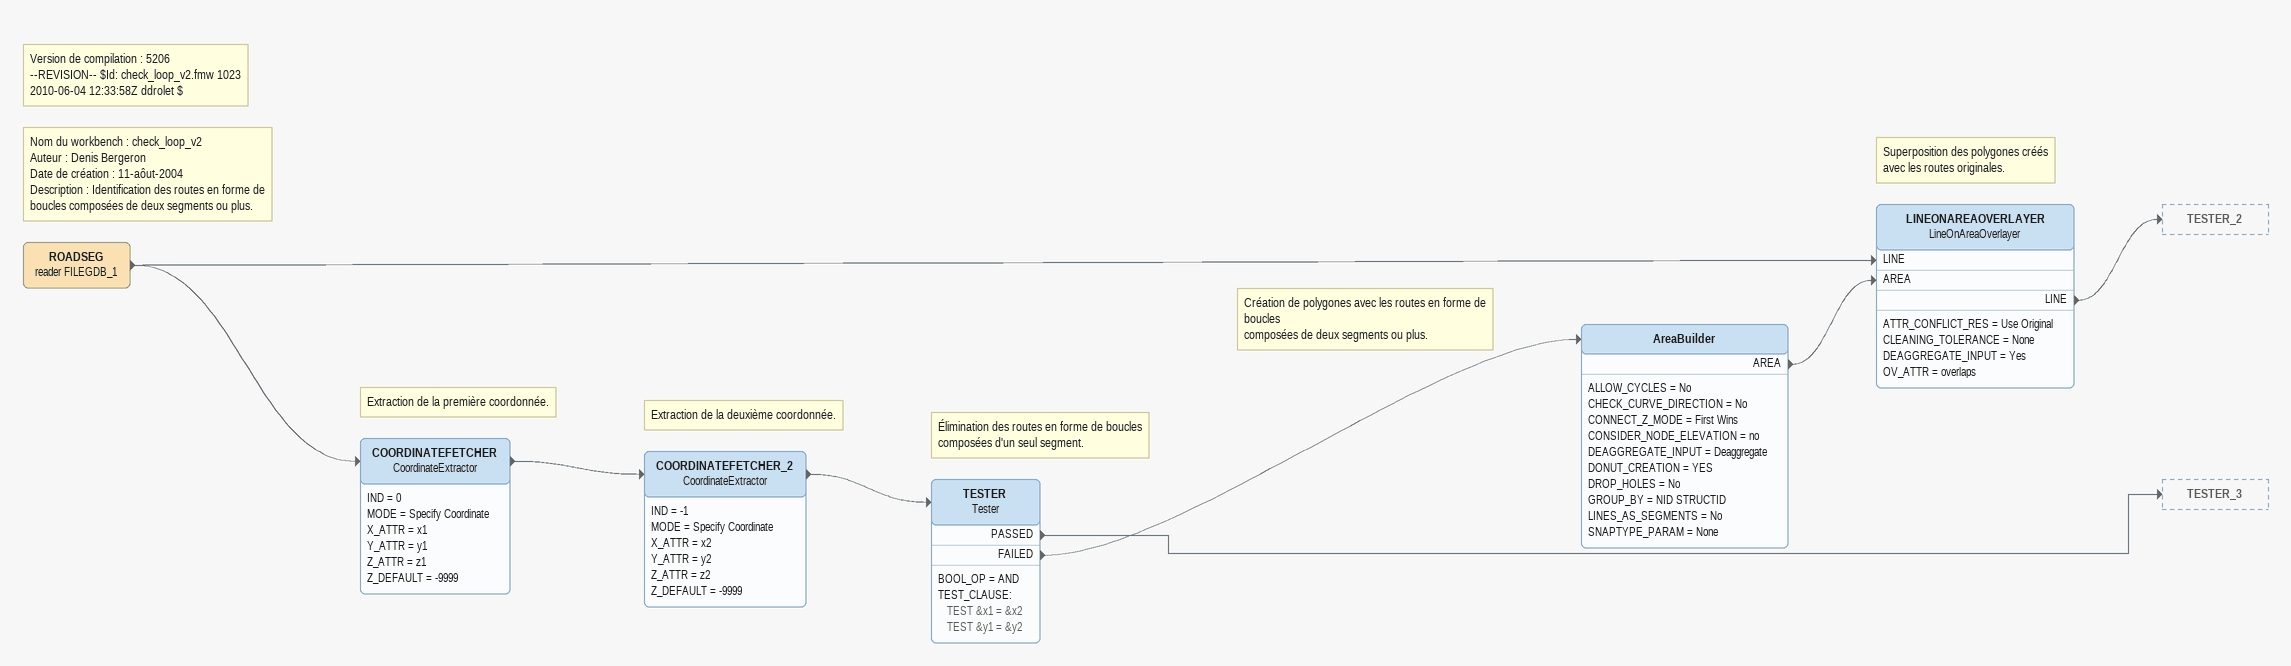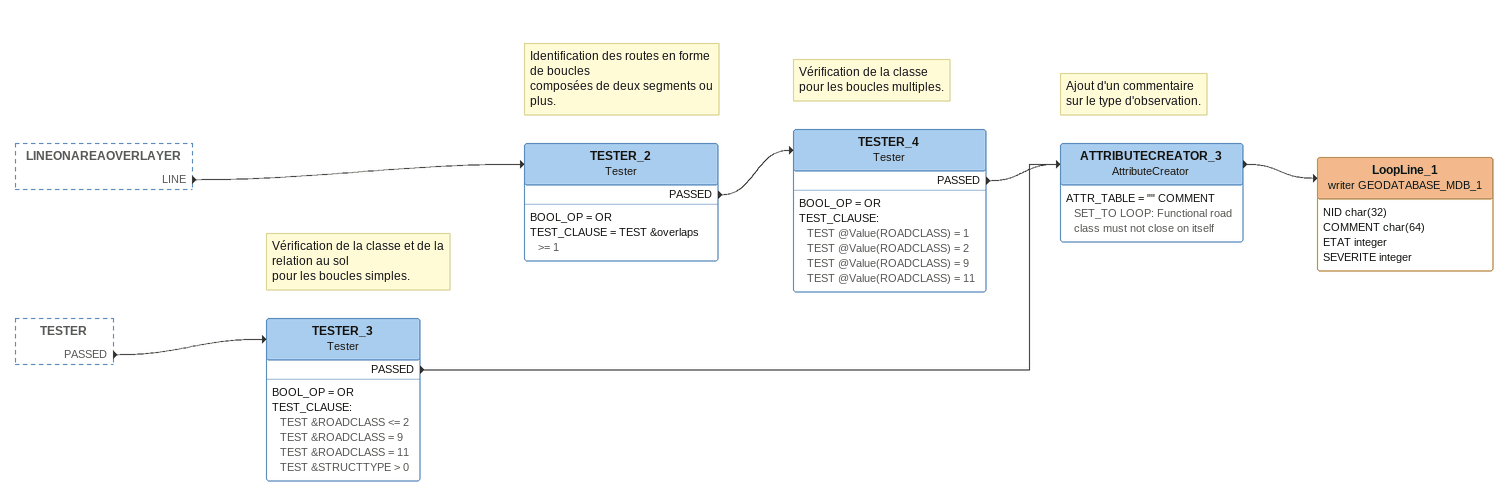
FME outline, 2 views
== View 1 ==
Note: Version de compilation : 5206 / --REVISION-- $Id: check_loop_v2.fmw 1023 2010-06-04 12:33:58Z ddrolet $
Note: Nom du workbench : check_loop_v2 / Auteur : Denis Bergeron / Date de création : 11-aôut-2004 / Description : Identification des routes en forme de boucles composées de deux segments ou plus.
ROADSEG (reader FILEGDB_1)
    -> COORDINATEFETCHER
    -> LINEONAREAOVERLAYER [LINE]
Note: Extraction de la première coordonnée.
COORDINATEFETCHER: CoordinateExtractor
    IND = 0
    MODE = Specify Coordinate
    X_ATTR = x1
    Y_ATTR = y1
    Z_ATTR = z1
    Z_DEFAULT = -9999
    -> COORDINATEFETCHER_2
Note: Extraction de la deuxième coordonnée.
COORDINATEFETCHER_2: CoordinateExtractor
    IND = -1
    MODE = Specify Coordinate
    X_ATTR = x2
    Y_ATTR = y2
    Z_ATTR = z2
    Z_DEFAULT = -9999
    -> TESTER
Note: Élimination des routes en forme de boucles / composées d'un seul segment.
TESTER: Tester
    BOOL_OP = AND
    TEST_CLAUSE:
      TEST &x1 = &x2
      TEST &y1 = &y2
    PASSED -> TESTER_3
    FAILED -> AreaBuilder
Note: Création de polygones avec les routes en forme de boucles / composées de deux segments ou plus.
AreaBuilder
    ALLOW_CYCLES = No
    CHECK_CURVE_DIRECTION = No
    CONNECT_Z_MODE = First Wins
    CONSIDER_NODE_ELEVATION = no
    DEAGGREGATE_INPUT = Deaggregate
    DONUT_CREATION = YES
    DROP_HOLES = No
    GROUP_BY = NID STRUCTID
    LINES_AS_SEGMENTS = No
    SNAPTYPE_PARAM = None
    AREA -> LINEONAREAOVERLAYER [AREA]
Note: Superposition des polygones créés / avec les routes originales.
LINEONAREAOVERLAYER: LineOnAreaOverlayer
    ATTR_CONFLICT_RES = Use Original
    CLEANING_TOLERANCE = None
    DEAGGREGATE_INPUT = Yes
    OV_ATTR = overlaps
    LINE -> TESTER_2

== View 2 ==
LINEONAREAOVERLAYER [outside]
    LINE -> TESTER_2
TESTER [outside]
    PASSED -> TESTER_3
Note: Identification des routes en forme de boucles / composées de deux segments ou plus.
TESTER_2: Tester
    BOOL_OP = OR
    TEST_CLAUSE = TEST &overlaps >= 1
    PASSED -> TESTER_4
Note: Vérification de la classe / pour les boucles multiples.
TESTER_4: Tester
    BOOL_OP = OR
    TEST_CLAUSE:
      TEST @Value(ROADCLASS) = 1
      TEST @Value(ROADCLASS) = 2
      TEST @Value(ROADCLASS) = 9
      TEST @Value(ROADCLASS) = 11
    PASSED -> ATTRIBUTECREATOR_3
Note: Vérification de la classe et de la relation au sol / pour les boucles simples.
TESTER_3: Tester
    BOOL_OP = OR
    TEST_CLAUSE:
      TEST &ROADCLASS <= 2
      TEST &ROADCLASS = 9
      TEST &ROADCLASS = 11
      TEST &STRUCTTYPE > 0
    PASSED -> ATTRIBUTECREATOR_3
Note: Ajout d'un commentaire / sur le type d'observation.
ATTRIBUTECREATOR_3: AttributeCreator
    ATTR_TABLE = "" COMMENT SET_TO LOOP: Functional road class must not close on itself
    -> LoopLine_1 (writer GEODATABASE_MDB_1)
LoopLine_1 (writer GEODATABASE_MDB_1)
    attributes: NID char(32), COMMENT char(64), ETAT integer, SEVERITE integer
